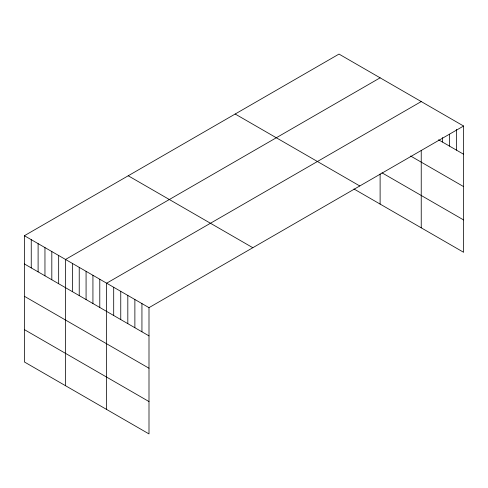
<?xml version="1.0" encoding="UTF-8"?>
<svg xmlns="http://www.w3.org/2000/svg" width="488" height="488" viewBox="0 0 488 488"><rect width="100%" height="100%" fill="white"/><g stroke="black" fill="none" stroke-linecap="round" stroke-linejoin="round"><path stroke-width="0.73" d="M463.6 126.026L148.999 307.654L148.999 433.917L24.4 361.974L24.4 235.716L339.001 54.083L463.6 126.026L463.6 252.284L353.952 188.978M380.115 77.824L65.52 259.457L65.52 385.715M421.235 101.565L106.634 283.199L106.634 409.456M438.566 139.8L463.6 154.251M410.646 156.032L463.6 186.605M381.988 172.813L463.6 219.935M235.179 114.021L359.784 185.959M128.216 175.778L252.821 247.715M24.4 235.716L148.999 307.654M24.4 263.947L148.999 335.884M24.4 296.295L148.999 368.233M24.4 329.626L148.999 401.563M456.536 129.375L456.536 150.176M449.478 134.212L449.478 146.101M442.415 137.567L442.415 142.02M421.235 150.377L421.235 227.823M380.115 173.941L380.115 204.088M141.941 303.579L141.941 331.81M134.877 299.504L134.877 327.729M127.819 295.423L127.819 323.654M120.756 291.348L120.756 319.579M113.698 287.273L113.698 315.504M99.784 279.24L99.784 307.471M92.933 275.281L92.933 303.512M86.077 271.328L86.077 299.553M79.227 267.369L79.227 295.6M72.37 263.41L72.37 291.641M58.664 255.499L58.664 283.729M51.813 251.546L51.813 279.77M44.957 247.587L44.957 275.818M38.107 243.628L38.107 271.859M31.25 239.675L31.25 267.906"/></g></svg>
